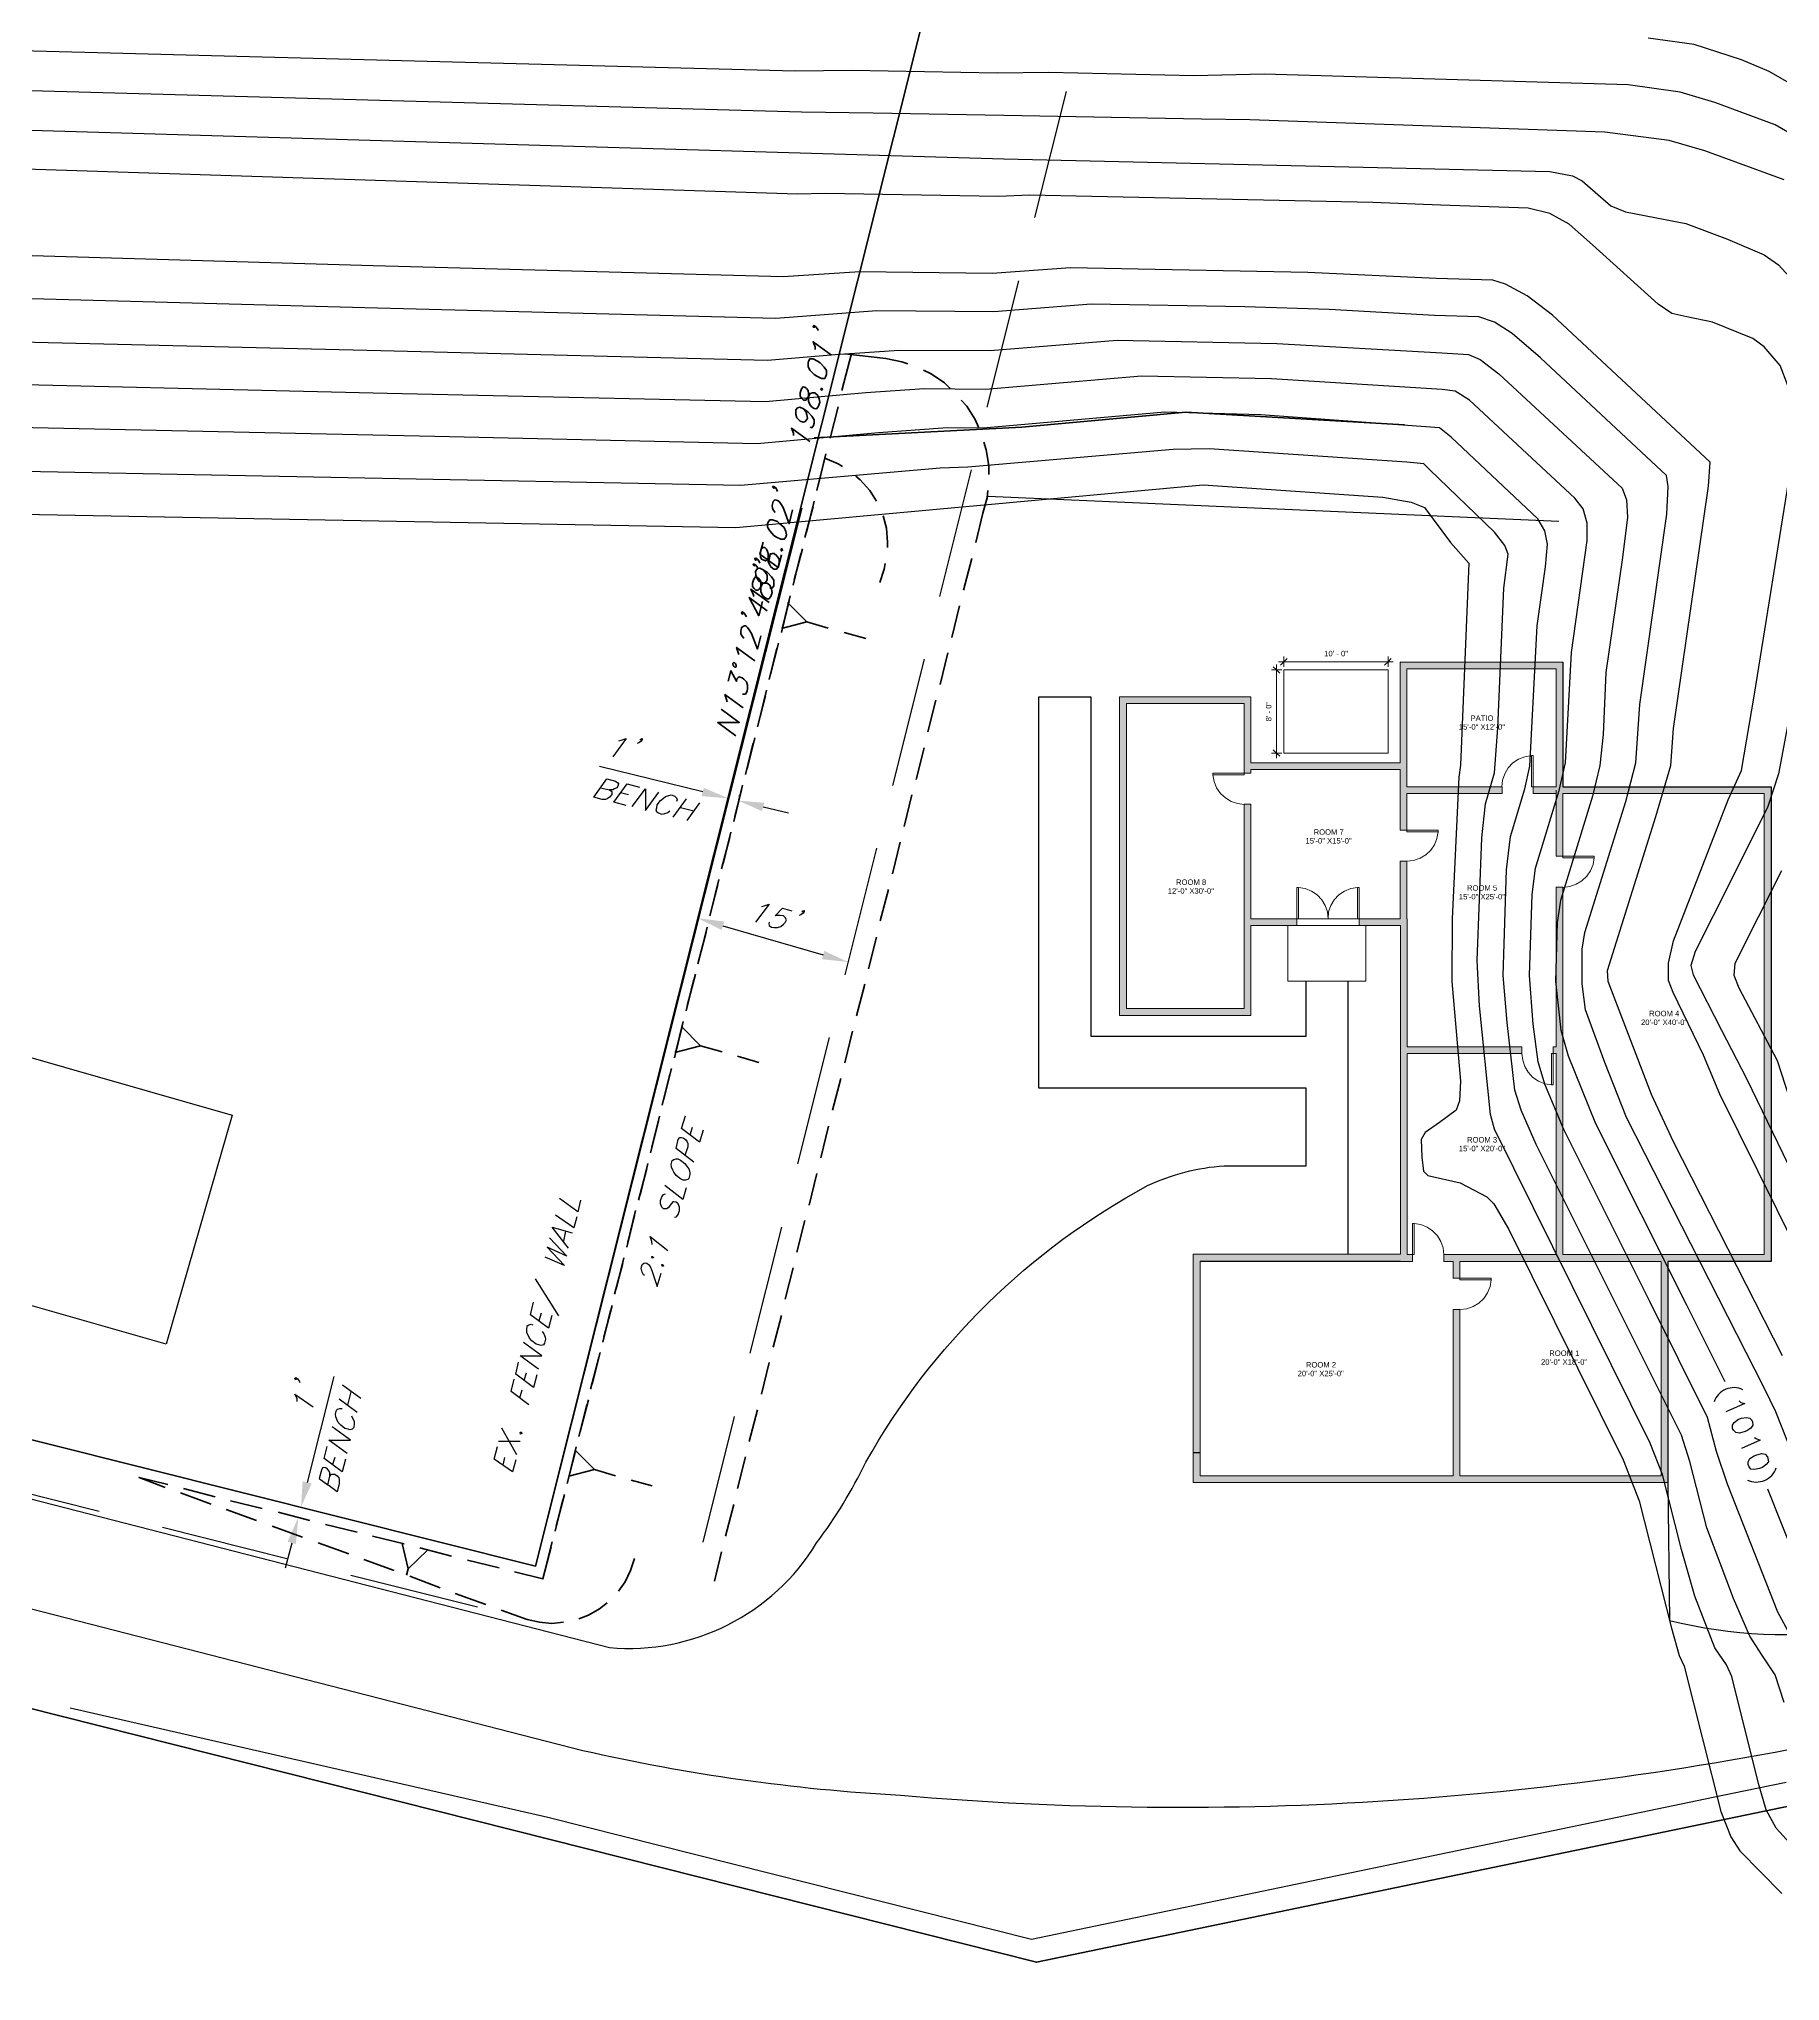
# Model space of a CAD drawing. Header units: feet. Extents: x 7 to 2308, y -319 to 1396.
# Drawn here: x 942.7 to 1110, y -48.8 to 137.8 of the extents above; entities that cross this region are included whole.
import ezdxf

# ---------------------------------------------------------------- set-up
doc = ezdxf.new("R2010")
doc.units = ezdxf.units.FT
doc.header["$MEASUREMENT"] = 0
for name, color, linetype in [('PDF2_Geometry', 7, 'Continuous'), ('PDF2_Text', 7, 'Continuous'), ('PDF_0', 7, 'Continuous'), ('PDF_ANNOT-BNDRY-T20', 7, 'Continuous'), ('PDF_PR-SLOPE', 7, 'Continuous'), ('PDF_PR_SLOPE', 7, 'Continuous'), ('PDF_TB-NOTES', 7, 'Continuous'), ('PDF_X1003BASE$1ELEV_ANNO_COV', 7, 'Continuous'), ('PDF_X1003BASE$ANNOT-BNDRY-T20', 7, 'Continuous'), ('PDF_X1003BASE$ANNOT-DL-T20', 7, 'Continuous'), ('PDF_X1003BASE$PA_PARCEL', 7, 'Continuous'), ('PDF_X1003BASE$PR-EW-DLIGHT', 7, 'Continuous'), ('PDF_X1003BASE$PR-SLOPE', 7, 'Continuous'), ('PDF_X1003BASE$PR_SLOPE', 7, 'Continuous'), ('PDF_X1003BASE$TB-NOTES', 7, 'Continuous')]:
    doc.layers.add(name, color=color, linetype=linetype)
for name, color, linetype, true_color in [('PDF2_Solid Fills', 7, 'Continuous', 0xffffff), ('PDF_X1003BASE$BL_BUILDING', 7, 'Continuous', 0x979797), ('PDF_X1003BASE$CR_CONT_DEF', 7, 'Continuous', 0x979797), ('PDF_X1003BASE$CR_NDX_DEF', 7, 'Continuous', 0x767676), ('PDF_X1003BASE$PR_BLDG_SETBACK', 7, 'Continuous', 0x767676)]:
    doc.layers.add(name, color=color, linetype=linetype, true_color=true_color)
doc.styles.add('PDF Arial', font='arial.ttf')

msp = doc.modelspace()

# ---------------------------------------------------------------- hatches: boundary and pattern name
at = {"layer": 'PDF2_Solid Fills', "transparency": 33554559}
h = msp.add_hatch(color=7, dxfattribs=at)
h.paths.add_polyline_path([(1058.51, 67.27), (1059.15, 67.27), (1059.15, 73.95), (1058.51, 73.95)])
h.paths.add_polyline_path([(1059.15, 64.28), (1058.51, 64.28), (1058.51, 44.65), (1059.15, 44.65)])
h = msp.add_hatch(color=7, dxfattribs=at)
h.paths.add_polyline_path([(1073.49, 61.8), (1074.13, 61.8), (1074.13, 65.96), (1073.49, 65.96)])
h.paths.add_polyline_path([(1074.13, 58.81), (1073.49, 58.81), (1073.49, 53.28), (1074.13, 53.28)])
h = msp.add_hatch(color=7, dxfattribs=at)
h.paths.add_polyline_path([(1083.28, 65.3), (1083.28, 65.96), (1074.13, 65.96), (1074.13, 65.3)])
h.paths.add_polyline_path([(1088.49, 65.63), (1088.47, 65.63), (1088.47, 65.96), (1086.26, 65.96), (1086.26, 65.3), (1088.49, 65.3)])
h = msp.add_hatch(color=7, dxfattribs=at)
h.paths.add_polyline_path([(1088.49, 59.3), (1089.13, 59.3), (1089.13, 65.3), (1088.49, 65.3)])
h.paths.add_polyline_path([(1089.13, 56.31), (1088.49, 56.31), (1088.49, 21), (1089.13, 21)])
h = msp.add_hatch(color=7, dxfattribs=at)
h.paths.add_polyline_path([(1063.55, 52.64), (1063.55, 53.28), (1059.15, 53.28), (1059.15, 52.64)])
h.paths.add_polyline_path([(1069.54, 53.28), (1069.54, 52.64), (1073.51, 52.64), (1073.51, 53.28)])
h = msp.add_hatch(color=7, dxfattribs=at)
h.paths.add_polyline_path([(1085.19, 40.33), (1085.19, 40.98), (1074.15, 40.98), (1074.15, 40.33)])
h.paths.add_polyline_path([(1088.2, 40.98), (1088.2, 40.33), (1088.49, 40.33), (1088.49, 40.98)])
h = msp.add_hatch(color=7, dxfattribs=at)
h.paths.add_polyline_path([(1074.66, 20.35), (1074.66, 21), (1073.51, 21), (1073.51, 20.35)])
h.paths.add_polyline_path([(1077.67, 21), (1077.67, 20.35), (1108.47, 20.35), (1108.47, 21)])
h = msp.add_hatch(color=7, dxfattribs=at)
h.paths.add_polyline_path([(1078.59, 18.75), (1079.23, 18.75), (1079.23, 20.35), (1078.59, 20.35)])
h.paths.add_polyline_path([(1079.23, 15.74), (1078.59, 15.74), (1078.59, -0.25), (1079.23, -0.25)])
at = {"layer": 'PDF_TB-NOTES', "transparency": 33554559}
for points in [[(1008.28, 52.21), (1008.55, 53.01), (1005.99, 53.33)], [(1018.15, 50.19), (1017.93, 49.39), (1020.44, 49.12)]]:
    msp.add_hatch(color=256, dxfattribs=at).paths.add_polyline_path(points)
at = {"layer": 'PDF_X1003BASE$TB-NOTES', "transparency": 33554559}
for points in [[(1006.58, 65.86), (1006.36, 65.06), (1008.92, 64.85)], [(1012.17, 63.62), (1012.39, 64.42), (1009.88, 64.63)], [(1008.28, 52.21), (1008.55, 53.01), (1005.99, 53.33)], [(1018.15, 50.19), (1017.93, 49.39), (1020.44, 49.12)], [(968.89, -0.99), (968.03, -0.78), (967.87, -3.28)], [(966.59, -6.59), (967.39, -6.8), (967.61, -4.24)]]:
    msp.add_hatch(color=256, dxfattribs=at).paths.add_polyline_path(points)

# ---------------------------------------------------------------- linework, layer by layer
for p, q in [((1068.47, 47.29), (1068.47, 21.04)), ((1054.27, 1.97), (1053.61, 1.97)), ((1099.21, -0.9), (1099.36, -14.15))]:
    msp.add_line(p, q)
for points in [[(994.96, -26.64, 0.042036), (1025.49, -30.94, 0.07649), (1119.68, -24.71, 0.019488), (1201.6, -2.98, 0.340732), (1223.74, 35.28, -0.073896), (1226.17, 89.78, -0.042142), (1236.77, 127.92, 0.074467), (1243.83, 179.64, -0.162286), (1246.91, 188.08, -13.683969)], [(1099.36, -14.15, 0.100077), (1117.5, -14.95, 0.019372), (1198.19, 6.43, 0.337668), (1213.81, 34.09, -0.074067), (1216.35, 91.67, -0.041804), (1227.29, 131.11, 0.087427), (1232.85, 176.78, 0.144316), (1229.51, 186.11)], [(997.5, -16.75, 0.285715), (1017.42, -6.69, 0.04768), (1022.14, 1.05, -0.141903), (1049.22, 27.63, -0.09437), (1056.57, 29.54), (1064.47, 29.54), (1064.47, 36.99), (1038.78, 36.99), (1038.78, 74.61), (1043.78, 74.61), (1043.78, 41.99), (1064.47, 41.99), (1064.47, 47.29)]]:
    msp.add_lwpolyline(points, format="xyb")
for points in [[(1073.49, 77.97), (1089.12, 77.93), (1089.12, 65.96), (1109.12, 65.96), (1109.12, 20.35), (1099.21, 20.35), (1099.21, -0.9), (1099.36, -14.15)], [(839.39, 23.85), (997.5, -16.75)], [(836.86, 13.96), (994.96, -26.64)]]:
    msp.add_lwpolyline(points)
at = {"layer": 'PDF2_Geometry', "lineweight": 9}
for points in [[(1062.32, 77.47), (1062.32, 77.97), (1062.32, 78.48)], [(1072.32, 77.47), (1072.32, 77.97), (1072.32, 78.48)], [(1062.12, 77.19), (1061.61, 77.19), (1061.11, 77.19)], [(1061.61, 68.7), (1061.61, 77.7)], [(1061.81, 77.97), (1072.81, 77.97)], [(1109.12, 20.35), (1109.12, 65.96), (1089.12, 65.96), (1089.12, 77.93), (1073.49, 77.93)], [(1059.15, 74.61), (1046.52, 74.61), (1046.52, 43.99), (1059.15, 43.99)], [(1062.12, 69.2), (1061.61, 69.2), (1061.11, 69.2)], [(1055.5, 67.11), (1055.5, 67.27), (1058.51, 67.27), (1058.51, 67.11), (1055.5, 67.11), (1055.62, 66.47), (1055.85, 65.86), (1056.22, 65.32), (1056.69, 64.89), (1057.24, 64.55), (1057.86, 64.34), (1058.51, 64.26)], [(1073.49, 68.27), (1059.15, 68.27)], [(1086.11, 68.95), (1086.26, 68.95), (1086.26, 65.96), (1086.11, 65.96), (1086.11, 68.95), (1085.46, 68.85), (1084.86, 68.6), (1084.31, 68.25), (1083.88, 67.78), (1083.53, 67.21), (1083.33, 66.61), (1083.26, 65.96)], [(1077.14, 61.64), (1077.14, 61.8), (1074.13, 61.8), (1074.13, 61.64), (1077.14, 61.64), (1077.02, 61), (1076.79, 60.39), (1076.42, 59.87), (1075.95, 59.42), (1075.4, 59.09), (1074.78, 58.87), (1074.13, 58.81)], [(1092.14, 59.14), (1092.14, 59.3), (1089.13, 59.3), (1089.13, 59.14), (1092.14, 59.14), (1092.03, 58.5), (1091.79, 57.89), (1091.42, 57.37), (1090.95, 56.92), (1090.4, 56.59), (1089.78, 56.37), (1089.13, 56.29)], [(1063.72, 56.29), (1063.72, 53.28), (1063.55, 53.28), (1063.55, 56.29), (1063.72, 56.29), (1064.37, 56.18), (1064.97, 55.94), (1065.5, 55.57), (1065.95, 55.1), (1066.28, 54.55), (1066.5, 53.93), (1066.56, 53.28), (1066.61, 53.93), (1066.83, 54.55), (1067.16, 55.1), (1067.61, 55.57), (1068.14, 55.94), (1068.74, 56.18), (1069.39, 56.29), (1069.39, 53.28), (1069.54, 53.28), (1069.54, 56.29), (1069.39, 56.29)], [(1059.15, 44.65), (1059.15, 52.64), (1073.51, 52.64), (1073.51, 21.04)], [(1070.19, 53.28), (1062.69, 53.28)], [(1062.69, 52.64), (1062.69, 47.29), (1070.19, 47.29), (1070.19, 52.64)], [(1088.02, 37.33), (1088.2, 37.33), (1088.2, 40.33), (1088.02, 40.33), (1088.02, 37.33), (1087.4, 37.42), (1086.79, 37.68), (1086.24, 38.03), (1085.79, 38.52), (1085.46, 39.07), (1085.27, 39.69), (1085.19, 40.33)], [(1074.84, 24.01), (1074.66, 24.01), (1074.66, 21), (1074.84, 21), (1074.84, 24.01), (1075.48, 23.91), (1076.09, 23.65), (1076.61, 23.3), (1077.06, 22.81), (1077.4, 22.27), (1077.61, 21.64), (1077.67, 21)], [(1053.61, 20.35), (1053.61, -0.9), (1099.21, -0.9), (1099.21, 20.35)], [(1073.51, 20.35), (1054.27, 20.35)], [(1082.24, 18.58), (1082.24, 18.75), (1079.23, 18.75), (1079.23, 18.58), (1082.24, 18.58), (1082.14, 17.93), (1081.89, 17.33), (1081.52, 16.8), (1081.05, 16.35), (1080.5, 16.02), (1079.88, 15.8), (1079.23, 15.74)]]:
    msp.add_lwpolyline(points, dxfattribs=at)
at = {"layer": 'PDF2_Geometry', "lineweight": 13}
msp.add_lwpolyline([(1073.49, 58.81), (1073.49, 53.28), (1069.54, 53.28), (1069.54, 52.64), (1073.51, 52.64), (1073.51, 21.04), (1054.27, 21.04), (1053.61, 21.04), (1053.61, -0.25), (1053.61, -0.9), (1079.23, -0.9), (1098.57, -0.9), (1099.21, -0.9), (1099.21, 20.35), (1108.47, 20.35), (1109.12, 20.35), (1109.12, 65.3), (1109.12, 65.96), (1089.12, 65.96), (1089.12, 77.29), (1089.12, 77.93), (1073.49, 77.93), (1073.49, 77.29), (1073.49, 68.27), (1059.15, 68.27), (1059.15, 73.95), (1059.15, 74.61), (1047.18, 74.61), (1046.52, 74.61), (1046.52, 43.99), (1047.18, 43.99), (1059.15, 43.99), (1059.15, 44.65), (1059.15, 52.64), (1063.55, 52.64), (1063.55, 53.28), (1059.15, 53.28), (1059.15, 64.28), (1058.51, 64.28), (1058.51, 44.65), (1047.18, 44.65), (1047.18, 73.95), (1058.51, 73.95), (1058.51, 67.27), (1059.15, 67.27), (1059.15, 67.62), (1073.49, 67.62), (1073.49, 65.96), (1073.49, 61.8), (1074.13, 61.8), (1074.13, 65.3), (1083.28, 65.3), (1083.28, 65.96), (1074.13, 65.96), (1074.13, 77.29), (1088.47, 77.29), (1088.47, 65.96), (1086.26, 65.96), (1086.26, 65.3), (1088.47, 65.3), (1088.47, 65.63), (1088.49, 65.63), (1088.49, 65.3), (1088.49, 59.3), (1089.13, 59.3), (1089.13, 65.3), (1108.47, 65.3), (1108.47, 21), (1089.13, 21), (1089.13, 56.31), (1088.49, 56.31), (1088.49, 40.98), (1088.2, 40.98), (1088.2, 40.33), (1088.49, 40.33), (1088.49, 21), (1077.67, 21), (1077.67, 20.35), (1078.59, 20.35), (1078.59, 18.75), (1079.23, 18.75), (1079.23, 20.35), (1098.57, 20.35), (1098.57, -0.25), (1079.23, -0.25), (1079.23, 15.74), (1078.59, 15.74), (1078.59, -0.25), (1054.27, -0.25), (1054.27, 20.37), (1073.51, 20.37), (1073.51, 20.35), (1074.66, 20.35), (1074.66, 21), (1074.15, 21), (1074.15, 40.33), (1085.19, 40.33), (1085.19, 40.98), (1074.15, 40.98), (1074.15, 53.28), (1074.13, 53.28), (1074.13, 58.81)], close=True, dxfattribs=at)
for points in [[(1061.3, 77.5), (1061.61, 77.19), (1061.93, 76.88)], [(1062.63, 78.29), (1062.32, 77.97), (1062, 77.66)], [(1072.63, 78.29), (1072.32, 77.97), (1071.99, 77.66)], [(1061.3, 69.52), (1061.61, 69.2), (1061.93, 68.89)]]:
    msp.add_lwpolyline(points, dxfattribs=at)
at = {"layer": 'PDF2_Geometry', "color": 94, "lineweight": 9, "true_color": 0x00a500}
msp.add_lwpolyline([(1062.32, 77.19), (1072.32, 77.19), (1072.32, 69.2), (1062.32, 69.2)], close=True, dxfattribs=at)
at = {"layer": 'PDF2_Geometry', "lineweight": 9}
for points in [[(1088.49, 65.3), (1088.47, 65.3)], [(1079.23, 20.35), (1083.49, 20.35)]]:
    msp.add_lwpolyline(points, close=True, dxfattribs=at)
at = {"layer": 'PDF2_Solid Fills', "color": 7, "lineweight": 25, "transparency": 33554559}
for points in [[(1073.49, 77.93), (1089.12, 77.93), (1073.49, 77.29), (1089.12, 77.29)], [(1073.49, 77.29), (1074.13, 77.29), (1073.49, 65.96), (1074.13, 65.96)], [(1088.47, 77.29), (1089.12, 77.29), (1088.47, 65.3), (1089.12, 65.3)], [(1046.52, 74.61), (1047.18, 74.61), (1046.52, 43.99), (1047.18, 43.99)], [(1047.18, 74.61), (1059.15, 74.61), (1047.18, 73.95), (1059.15, 73.95)], [(1059.15, 68.27), (1073.49, 68.27), (1059.15, 67.62), (1073.49, 67.62)], [(1089.12, 65.96), (1109.12, 65.96), (1089.12, 65.3), (1109.12, 65.3)], [(1108.47, 65.3), (1109.12, 65.3), (1108.47, 20.35), (1109.12, 20.35)], [(1073.51, 53.28), (1074.15, 53.28), (1073.51, 21), (1074.15, 21)], [(1047.18, 44.65), (1059.15, 44.65), (1047.18, 43.99), (1059.15, 43.99)], [(1053.61, 21.04), (1054.27, 21.04), (1053.61, -0.25), (1054.27, -0.25)], [(1054.27, 21.04), (1073.51, 21.04), (1054.27, 20.37), (1073.51, 20.37)], [(1098.57, 20.35), (1099.21, 20.35), (1098.57, -0.9), (1099.21, -0.9)], [(1053.61, -0.25), (1079.23, -0.25), (1053.61, -0.9), (1079.23, -0.9)], [(1079.23, -0.25), (1098.57, -0.25), (1079.23, -0.9), (1098.57, -0.9)]]:
    msp.add_solid(points, dxfattribs=at)
at = {"layer": 'PDF_0', "lineweight": 25}
for points in [[(1088.73, 91.45), (1033.87, 93.85)], [(1016.01, 92.73), (990.42, -8.93), (951.61, 0.77)], [(1110.59, -29.73), (1107.76, -30.31), (1103.55, -31.16), (1038.08, -44.81), (991.6, -33.08), (945.7, -22.58)]]:
    msp.add_lwpolyline(points, dxfattribs=at)
at = {"layer": 'PDF_ANNOT-BNDRY-T20', "lineweight": 40}
for points in [[(1013.45, 92.3), (1013.4, 92.36), (1013.24, 92.57), (1013.19, 92.73), (1013.13, 93), (1013.24, 93.37), (1013.35, 93.48), (1013.45, 93.53), (1013.67, 93.48), (1013.83, 93.37), (1013.99, 93.16), (1014.2, 92.78), (1014.79, 91.24), (1015.11, 92.57)], [(1013.29, 94.81), (1013.51, 94.7), (1013.61, 94.49), (1013.67, 94.33)], [(1012.28, 86.81), (1012.71, 86.55), (1013.08, 86.12), (1013.29, 85.8), (1013.29, 85.27), (1013.13, 85.05), (1012.92, 85.05)], [(1011.37, 84.25), (1011.32, 84.47), (1011.11, 84.95), (1012.87, 83.67)]]:
    msp.add_lwpolyline(points, dxfattribs=at)
for points in [[(1013.4, 94.7), (1013.29, 94.65), (1013.19, 94.81), (1013.29, 94.81)], [(1012.71, 91.24), (1012.76, 91.4), (1012.92, 91.61), (1013.19, 91.61), (1013.67, 91.45), (1013.88, 91.24), (1014.31, 90.86), (1014.47, 90.49), (1014.52, 90.17), (1014.47, 89.96), (1014.31, 89.74), (1013.99, 89.74), (1013.56, 89.96), (1013.29, 90.12), (1012.92, 90.54), (1012.71, 90.92)], [(1012.01, 88.36), (1012.07, 88.73), (1012.23, 88.94), (1012.44, 88.94), (1012.6, 88.78), (1012.71, 88.57), (1012.76, 88.36), (1012.76, 87.56), (1012.92, 87.29), (1013.03, 87.08), (1013.29, 86.86), (1013.56, 86.86), (1013.72, 87.08), (1013.83, 87.45), (1013.83, 87.82), (1013.77, 87.93), (1013.61, 88.14), (1013.35, 88.36), (1013.19, 88.36), (1012.97, 88.3), (1012.81, 88.09), (1012.65, 87.77), (1012.49, 87.66), (1012.33, 87.72), (1012.12, 87.82), (1012.01, 88.04)], [(1013.99, 88.78), (1014.09, 88.84), (1014.15, 88.68), (1014.04, 88.62)], [(1012.49, 86.55), (1012.65, 86.28), (1012.65, 85.85), (1012.49, 85.59), (1012.28, 85.53), (1012.01, 85.64), (1011.91, 85.69), (1011.69, 85.96), (1011.59, 86.28), (1011.53, 86.6), (1011.59, 86.7), (1011.75, 86.92), (1011.96, 86.97), (1012.28, 86.81)]]:
    msp.add_lwpolyline(points, close=True, dxfattribs=at)
at = {"layer": 'PDF_PR-SLOPE', "lineweight": 25}
for points in [[(1006.52, 32.97), (1006.15, 31.8), (1004.44, 33.13), (1004.82, 34.35)], [(1005.62, 29.88), (1003.91, 31.21), (1004.12, 32.06), (1004.28, 32.27), (1004.39, 32.27), (1004.6, 32.22), (1004.82, 32.06), (1004.98, 31.85), (1005.03, 31.69), (1005.03, 31.37), (1004.76, 30.52)], [(1005.46, 33.23), (1005.24, 32.49)], [(1003.75, 24.6), (1003.96, 24.65), (1004.12, 24.86), (1004.23, 25.24), (1004.23, 25.56), (1004.12, 25.88), (1003.91, 26.04), (1003.7, 26.09), (1003.59, 26.09), (1003.48, 25.93), (1003.16, 25.5), (1003, 25.4), (1002.69, 25.4), (1002.53, 25.56), (1002.42, 25.88), (1002.42, 26.2), (1002.53, 26.57), (1002.69, 26.78), (1002.9, 26.84)], [(1004.87, 27.42), (1004.55, 26.3), (1002.84, 27.64)], [(1001.62, 21.99), (1001.57, 22.25), (1001.41, 22.73), (1003.11, 21.4)], [(1000.87, 19), (1000.77, 19.05), (1000.66, 19.32), (1000.61, 19.43), (1000.55, 19.69), (1000.66, 20.07), (1000.82, 20.17), (1000.93, 20.23), (1001.09, 20.17), (1001.25, 20.07), (1001.41, 19.85), (1001.57, 19.48), (1002.1, 17.93), (1002.47, 19.21)]]:
    msp.add_lwpolyline(points, dxfattribs=at)
for points in [[(1003.43, 29.66), (1003.54, 30.04), (1003.7, 30.14), (1003.91, 30.2), (1004.07, 30.2), (1004.34, 30.09), (1004.76, 29.77), (1004.98, 29.45), (1005.14, 29.24), (1005.24, 28.92), (1005.24, 28.7), (1005.14, 28.33), (1005.03, 28.22), (1004.82, 28.17), (1004.6, 28.17), (1004.34, 28.28), (1003.91, 28.6), (1003.7, 28.92), (1003.59, 29.13), (1003.48, 29.4)], [(1001.57, 20.81), (1001.67, 20.81), (1001.73, 20.71), (1001.62, 20.65)], [(1002.53, 20.07), (1002.63, 20.07), (1002.69, 19.91), (1002.58, 19.91)]]:
    msp.add_lwpolyline(points, close=True, dxfattribs=at)
at = {"layer": 'PDF_PR_SLOPE', "lineweight": 40}
for points in [[(1019.9, 96.73), (1019.48, 96.99), (1018.2, 97.53), (1017.45, 94.44)], [(1021.18, 95.82), (1021.61, 95.45), (1022.52, 94.44), (1023.16, 93.42)], [(1017.08, 92.89), (1016.28, 89.9)], [(1023.8, 91.98), (1024.12, 90.81), (1024.22, 89.48), (1024.22, 88.94)], [(1015.91, 88.36), (1015.16, 85.32)], [(1024.01, 87.4), (1023.9, 86.86), (1023.48, 85.59)], [(1014.79, 83.83), (1014.04, 80.79)], [(1013.61, 79.29), (1012.87, 76.26)], [(1012.49, 74.71), (1011.75, 71.72)], [(1011.32, 70.18), (1010.58, 67.14)], [(1010.2, 65.65), (1009.46, 62.61)], [(1009.08, 61.12), (1008.28, 58.08)], [(1007.91, 56.53), (1007.16, 53.55)], [(1006.79, 52), (1005.99, 48.96)], [(1005.62, 47.47), (1004.87, 44.43)], [(1004.5, 42.94), (1003.75, 39.9)], [(1003.32, 38.35), (1002.58, 35.37)], [(1002.21, 33.82), (1001.46, 30.78)], [(1001.09, 29.29), (1000.29, 26.25)], [(999.91, 24.76), (999.17, 21.72)], [(998.79, 20.17), (997.99, 17.19)], [(997.62, 15.64), (996.87, 12.6)], [(996.5, 11.11), (995.7, 8.07)], [(995.33, 6.58), (994.58, 3.54)], [(994.21, 1.99), (993.46, -0.99)], [(955.08, -1.1), (952.31, -0.4)], [(959.61, -2.27), (956.57, -1.47)], [(964.14, -3.39), (961.1, -2.64)], [(993.04, -2.54), (992.29, -5.58)], [(968.73, -4.56), (965.69, -3.76)], [(973.26, -5.68), (970.22, -4.94)], [(977.79, -6.8), (974.75, -6.06)], [(982.32, -7.97), (979.28, -7.17)], [(991.92, -7.07), (991.12, -10.16), (988.4, -9.47)], [(986.91, -9.09), (983.87, -8.35)]]:
    msp.add_lwpolyline(points, dxfattribs=at)
at = {"layer": 'PDF_TB-NOTES', "lineweight": 30}
for points in [[(1012.12, 54.45), (1012.39, 54.51), (1012.87, 54.67), (1011.53, 52.96)], [(1012.87, 52.96), (1012.81, 52.75), (1012.87, 52.64), (1013.08, 52.48), (1013.35, 52.43), (1013.67, 52.43), (1013.99, 52.53), (1014.25, 52.75), (1014.41, 52.91), (1014.52, 53.17), (1014.41, 53.39), (1014.25, 53.55), (1013.93, 53.6), (1013.61, 53.6), (1013.45, 53.55), (1014.15, 54.29), (1015.05, 54.03)], [(1008.39, 52.59), (1018.04, 49.81)], [(1016.23, 53.97), (1016.12, 53.81), (1015.91, 53.65), (1015.75, 53.6)]]:
    msp.add_lwpolyline(points, dxfattribs=at)
msp.add_lwpolyline([(1016.07, 53.92), (1016.07, 54.03), (1016.23, 54.08), (1016.23, 53.97)], close=True, dxfattribs=at)
at = {"layer": 'PDF_X1003BASE$1ELEV_ANNO_COV', "lineweight": 25}
for points in [[(1106.05, 6.95), (1106.21, 6.79), (1106.59, 6.69), (1104.77, 5.89)], [(1107.55, 3.43), (1107.71, 3.33), (1108.08, 3.17), (1106.27, 2.37)]]:
    msp.add_lwpolyline(points, dxfattribs=at)
for points in [[(1107.28, 5.09), (1107.33, 4.93), (1107.39, 4.61), (1107.17, 4.34), (1106.8, 4.07), (1106.53, 3.97), (1106.05, 3.86), (1105.73, 3.91), (1105.52, 4.13), (1105.41, 4.29), (1105.41, 4.61), (1105.57, 4.87), (1106, 5.19), (1106.27, 5.3), (1106.75, 5.35), (1107.07, 5.3)], [(1108.77, 1.57), (1108.83, 1.41), (1108.88, 1.09), (1108.67, 0.82), (1108.29, 0.56), (1108.03, 0.45), (1107.55, 0.34), (1107.17, 0.4), (1107.01, 0.61), (1106.91, 0.82), (1106.91, 1.09), (1107.07, 1.41), (1107.49, 1.67), (1107.76, 1.78), (1108.24, 1.89), (1108.56, 1.83)]]:
    msp.add_lwpolyline(points, close=True, dxfattribs=at)
for centre, radius, start, end in [((1105.55, 6.23), 1.99, 63.8465, 162.0177), ((1107.71, 1.18), 2.03, 245.2181, 340.6461)]:
    msp.add_arc(centre, radius, start, end, dxfattribs=at)
at = {"layer": 'PDF_X1003BASE$ANNOT-BNDRY-T20', "lineweight": 40}
for points in [[(1017.24, 110.11), (1017.13, 110.11), (1017.08, 110.21), (1017.19, 110.27)], [(1016.6, 106.7), (1016.65, 106.86), (1016.76, 107.07), (1017.08, 107.07), (1017.51, 106.86), (1017.77, 106.7), (1018.15, 106.27), (1018.36, 105.95), (1018.36, 105.58), (1018.31, 105.42), (1018.2, 105.2), (1017.88, 105.2), (1017.45, 105.42), (1017.19, 105.58), (1016.81, 105.95), (1016.6, 106.32)], [(1015.85, 103.82), (1015.96, 104.19), (1016.12, 104.4), (1016.28, 104.35), (1016.44, 104.24), (1016.6, 104.03), (1016.65, 103.76), (1016.65, 103.02), (1016.76, 102.7), (1016.92, 102.48), (1017.19, 102.32), (1017.35, 102.27), (1017.45, 102.32), (1017.61, 102.54), (1017.72, 102.91), (1017.67, 103.23), (1017.61, 103.39), (1017.51, 103.6), (1017.24, 103.82), (1017.03, 103.82), (1016.81, 103.76), (1016.71, 103.55), (1016.49, 103.23), (1016.39, 103.12), (1016.17, 103.12), (1016.01, 103.28), (1015.85, 103.5)], [(1017.83, 104.24), (1017.93, 104.24), (1017.99, 104.14), (1017.88, 104.08)], [(1016.39, 102.01), (1016.49, 101.69), (1016.55, 101.37), (1016.49, 101.26), (1016.33, 101.05), (1016.12, 100.99), (1015.85, 101.1), (1015.53, 101.42), (1015.43, 101.74), (1015.43, 102.17), (1015.59, 102.38), (1015.8, 102.43), (1016.17, 102.27)], [(1011.64, 87.77), (1011.53, 87.72), (1011.48, 87.88), (1011.59, 87.93)], [(1011.27, 85.53), (1011.37, 85.91), (1011.53, 86.12), (1011.69, 86.07), (1011.85, 85.96), (1012.01, 85.75), (1012.07, 85.48), (1012.07, 84.73), (1012.17, 84.41), (1012.33, 84.2), (1012.6, 84.04), (1012.76, 83.99), (1012.87, 84.04), (1013.03, 84.25), (1013.13, 84.63), (1013.08, 84.95), (1013.03, 85.11), (1012.92, 85.32), (1012.65, 85.53), (1012.44, 85.53), (1012.23, 85.48), (1012.12, 85.27), (1011.91, 84.95), (1011.8, 84.84), (1011.59, 84.84), (1011.43, 85), (1011.27, 85.21)], [(1011.48, 87.24), (1011.43, 87.18), (1011.32, 87.34), (1011.43, 87.34)], [(1010.36, 82.6), (1010.26, 82.55), (1010.2, 82.71), (1010.31, 82.76)]]:
    msp.add_lwpolyline(points, close=True, dxfattribs=at)
for points in [[(1017.19, 110.27), (1017.35, 110.16), (1017.51, 109.95), (1017.56, 109.79)], [(1017.29, 107.98), (1017.29, 108.24), (1017.08, 108.72), (1018.84, 107.44)], [(1016.17, 102.27), (1016.6, 101.95), (1016.97, 101.58), (1017.19, 101.21), (1017.19, 100.89), (1017.13, 100.67), (1016.97, 100.46), (1016.81, 100.51)], [(1015.21, 99.71), (1015.21, 99.93), (1015, 100.41), (1016.76, 99.13)], [(1011.59, 87.93), (1011.75, 87.82), (1011.91, 87.61), (1011.96, 87.45)], [(1014.04, 88.25), (1013.72, 87.02), (1011.96, 88.3), (1012.28, 89.48)], [(1012.97, 88.41), (1012.81, 87.66)], [(1011.43, 87.34), (1011.59, 87.24), (1011.75, 87.02), (1011.8, 86.86)], [(1012.23, 83.77), (1011.85, 82.39), (1010.95, 84.15), (1012.65, 82.87)], [(1010.31, 82.76), (1010.47, 82.65), (1010.58, 82.44), (1010.68, 82.28)], [(1010.47, 80.25), (1010.36, 80.31), (1010.2, 80.52), (1010.15, 80.68), (1010.15, 80.89), (1010.2, 81.27), (1010.36, 81.37), (1010.47, 81.43), (1010.63, 81.43), (1010.79, 81.27), (1010.95, 81.05), (1011.16, 80.68), (1011.75, 79.19), (1012.07, 80.47)], [(1009.94, 78.66), (1009.88, 78.87), (1009.72, 79.35), (1011.48, 78.07)], [(1008.92, 76.1), (1009.19, 77.11), (1009.72, 76.1), (1009.78, 76.36), (1009.88, 76.47), (1009.99, 76.52), (1010.26, 76.42), (1010.42, 76.31), (1010.68, 76.04), (1010.79, 75.72), (1010.79, 75.4), (1010.73, 75.14), (1010.58, 74.87), (1010.31, 74.87)], [(1008.82, 74.12), (1008.76, 74.34), (1008.6, 74.82), (1010.36, 73.54)], [(1009.67, 70.87), (1007.91, 72.15), (1009.99, 72.15), (1008.23, 73.43)]]:
    msp.add_lwpolyline(points, dxfattribs=at)
for points, knots in [([(1009.38, 77.8), (1009.38, 77.82), (1009.39, 77.84), (1009.4, 77.86), (1009.41, 77.87), (1009.43, 77.88), (1009.44, 77.89), (1009.46, 77.89), (1009.47, 77.89), (1009.49, 77.89), (1009.51, 77.89), (1009.54, 77.87), (1009.55, 77.86), (1009.56, 77.85)], [0, 0, 0, 0, 0.001927458, 0.001927458, 0.003338474, 0.003338474, 0.004549934, 0.004549934, 0.005822868, 0.005822868, 0.007560808, 0.007560808, 0.009714621, 0.009714621, 0.009714621, 0.009714621]), ([(1009.51, 77.49), (1009.48, 77.51), (1009.46, 77.54), (1009.41, 77.61), (1009.4, 77.65), (1009.38, 77.71), (1009.38, 77.73), (1009.38, 77.76), (1009.38, 77.78), (1009.38, 77.8)], [0, 0, 0, 0, 0.00342883, 0.00342883, 0.00730024, 0.00730024, 0.00914534, 0.00914534, 0.01085068, 0.01085068, 0.01085068, 0.01085068]), ([(1009.69, 77.54), (1009.69, 77.52), (1009.68, 77.5), (1009.67, 77.48), (1009.66, 77.47), (1009.64, 77.45), (1009.63, 77.45), (1009.61, 77.44), (1009.6, 77.44), (1009.58, 77.45), (1009.56, 77.45), (1009.54, 77.47), (1009.52, 77.48), (1009.51, 77.49)], [0, 0, 0, 0, 0.001927064, 0.001927064, 0.0033382, 0.0033382, 0.00454993, 0.00454993, 0.00582351, 0.00582351, 0.007562513, 0.007562513, 0.009715713, 0.009715713, 0.009715713, 0.009715713]), ([(1009.56, 77.85), (1009.59, 77.83), (1009.62, 77.8), (1009.66, 77.73), (1009.67, 77.69), (1009.69, 77.63), (1009.69, 77.61), (1009.69, 77.57), (1009.69, 77.55), (1009.69, 77.54)], [0, 0, 0, 0, 0.00342883, 0.00342883, 0.00730024, 0.00730024, 0.00914534, 0.00914534, 0.01085068, 0.01085068, 0.01085068, 0.01085068])]:
    msp.add_open_spline(points, degree=3, knots=knots, dxfattribs=at)
at = {"layer": 'PDF_X1003BASE$ANNOT-DL-T20', "lineweight": 30}
for points in [[(994.74, 26.25), (994.48, 25.13), (992.72, 26.41)], [(994.37, 24.65), (994.1, 23.59), (992.34, 24.81)], [(991.76, 22.63), (993.41, 20.87), (991.54, 21.72), (993.2, 19.96), (991.33, 20.76)], [(993.57, 21.61), (992.02, 23.64), (993.94, 23.11)], [(993.3, 23.27), (993.09, 22.31)], [(992.66, 15.11), (990.42, 18.68)], [(991.97, 15.16), (991.65, 13.94), (989.94, 15.22), (990.21, 16.44)], [(990.96, 15.38), (990.74, 14.63)], [(991.06, 13.62), (991.22, 13.4), (991.33, 13.08), (991.38, 12.87), (991.28, 12.5), (991.17, 12.34), (990.96, 12.28), (990.74, 12.34), (990.48, 12.39), (990.05, 12.71), (989.84, 12.98), (989.57, 13.51), (989.57, 13.78), (989.62, 14.15), (989.78, 14.26), (990, 14.31), (990.16, 14.26)], [(990.69, 9.99), (988.93, 11.27), (991.01, 11.27), (989.25, 12.55)], [(990.53, 9.46), (990.21, 8.23), (988.5, 9.51), (988.77, 10.68)], [(989.52, 9.62), (989.3, 8.92)], [(989.78, 6.58), (988.08, 7.86), (988.34, 9.03)], [(989.09, 7.97), (988.88, 7.22)], [(988.61, 1.78), (987.17, 4.34)], [(988.5, 1.3), (988.18, 0.13), (986.43, 1.35), (986.75, 2.58)], [(988.93, 3.06), (986.85, 3.06)], [(987.44, 1.51), (987.28, 0.77)]]:
    msp.add_lwpolyline(points, dxfattribs=at)
msp.add_lwpolyline([(988.93, 3.91), (989.04, 3.97), (989.09, 3.81), (988.98, 3.75)], close=True, dxfattribs=at)
at = {"layer": 'PDF_X1003BASE$BL_BUILDING', "lineweight": 25}
msp.add_lwpolyline([(940.52, 53.76), (936.95, 41.34), (961.26, 34.41), (954.92, 12.39), (900.86, 27.85), (896.17, 36.59), (897.72, 42.83), (891.21, 44.54), (886.41, 44.27), (886.52, 41.02), (878.84, 41.18), (878.84, 38.14), (868.72, 38.35), (868.77, 39.85), (859.76, 39.47), (858.48, 65.22), (893.19, 67.3)], close=True, dxfattribs=at)
at = {"layer": 'PDF_X1003BASE$CR_CONT_DEF', "lineweight": 25}
for points in [[(1112.56, 127.81), (1109.52, 129.57), (1103.71, 131.7), (1100.4, 132.71), (1095.39, 133.41), (1060.42, 134.42), (1053.65, 134.26), (1039.74, 134.58), (1034.78, 134.52), (1020.81, 134.79), (1015.37, 134.74), (936.1, 136.82)], [(1112.72, 132.5), (1108.93, 134.68), (1106.27, 135.8), (1101.74, 137.3), (1097.31, 137.88)], [(1110.37, 124.29), (1102.75, 127.06), (1099.34, 128.07), (1093.15, 128.87), (1059.03, 130.05), (1054.4, 130.1), (1035.42, 130.47), (1022.84, 130.69), (1015.96, 130.79), (940.74, 132.87)], [(1110.75, 104.51), (1110, 106.43), (1108.45, 108.24), (1107.39, 109.04), (1103.5, 110.59), (1101.04, 111.12), (1099.6, 111.44), (1098.27, 112.35), (1091.98, 118.05), (1089.74, 120.02), (1087.88, 121.04), (1085.8, 121.57), (1077.37, 121.84), (1070.87, 122.1), (1037.87, 122.8), (1034.88, 122.69), (1018.25, 122.96), (1015.59, 122.9), (926.5, 125.78)], [(1110.21, 11.27), (1099.76, 31.85), (1097.63, 36.38), (1093.47, 47.26), (1093.42, 48.32), (1098.06, 63.09), (1099.5, 67.99), (1099.76, 71.56), (1103.12, 94.86), (1103.28, 97.15), (1088.14, 111.28), (1085.69, 113.15), (1083.61, 114.27), (1082.38, 114.64), (1076.95, 114.8), (1064.63, 115.39), (1041.81, 115.81), (1034.3, 115.28), (1021.56, 115.44), (1014.2, 114.96), (974.8, 116.03), (927.78, 117.41)], [(1116.13, -10.64), (1109.57, 5.89), (1108.51, 8.13), (1095.23, 34.19), (1093.15, 39.47), (1091.29, 44.54), (1090.97, 47.04), (1090.97, 50.35), (1091.23, 51.95), (1095.18, 64.53), (1096.14, 68.26), (1096.51, 73.86), (1099.12, 92.14), (1099.23, 94.81), (1099.07, 95.87), (1086.97, 107.18), (1084.25, 109.52), (1082.54, 110.59), (1081.05, 111.12), (1076.79, 111.23), (1066.66, 111.81), (1058.55, 112.08), (1043.79, 112.35), (1034.46, 111.6), (1023.21, 111.71), (1013.51, 110.96), (974, 111.97), (928.9, 113.2)], [(1110.96, -15.54), (1109.79, -13.36), (1104.93, -1.04), (1103.87, 2.1), (1103.02, 5.35), (1097.47, 16.5), (1089.21, 33.02), (1087.4, 37.39), (1086.76, 39.53), (1086.28, 43.15), (1085.9, 47.84), (1086.17, 55.62), (1086.49, 58.13), (1088.78, 65.59), (1089.37, 68.26), (1089.95, 78.87), (1091.45, 89.64), (1091.45, 91.29), (1091.07, 92.68), (1090.27, 93.69), (1080.15, 103.12), (1078.76, 103.98), (1077.53, 104.14), (1061.11, 105.15), (1048.64, 105.42), (1033.66, 104.14), (1027.79, 104.19), (1022.14, 103.82), (1012.49, 102.96), (976.14, 103.76), (930.61, 104.83)], [(1110.37, -22.05), (1109.52, -19.38), (1108.24, -17.46), (1107.07, -15.65), (1105.52, -12.03), (1102.96, -5.26), (1101.31, 1.14), (1100.51, 3.65), (1086.54, 31.58), (1085.1, 34.89), (1084.52, 36.81), (1083.77, 43.31), (1083.4, 47.84), (1083.72, 57.97), (1084.09, 61.17), (1085.48, 65.75), (1085.96, 67.94), (1086.65, 81.43), (1087.45, 87.08), (1087.66, 89.26), (1087.4, 90.54), (1086.7, 91.72), (1078.39, 99.55), (1077.27, 100.46), (1060.1, 101.69), (1050.88, 101.95), (1033.77, 100.46), (1029.55, 100.41), (1023.37, 99.98), (1011.69, 98.91), (980.72, 99.61), (931.68, 100.67)], [(1110.96, -35.59), (1109.63, -34.1), (1108.67, -32.34), (1107.92, -29.83), (1105.36, -19.54), (1104.83, -18.42), (1103.71, -16.77), (1101.79, -11.81), (1100.51, -7.33), (1098.7, -0.14), (1097.52, 2.9), (1082.54, 33.07), (1082.17, 34.46), (1081.1, 44.91), (1080.89, 49.28), (1081.32, 61.06), (1081.69, 64.31), (1082.54, 67.3), (1082.86, 71.62), (1083.45, 85.05), (1083.88, 88.3), (1083.56, 89.16), (1082.54, 90.44), (1076.31, 96.46), (1075.77, 96.99), (1074.12, 97.15), (1055.14, 98.43), (1051.68, 98.38), (1031.95, 96.67), (1029.29, 96.57), (1010.1, 94.91), (931.36, 96.46)], [(1113.36, 17.93), (1104.19, 36.43), (1102.64, 40.16), (1099.71, 46.19), (1099.28, 47.36), (1099.28, 49.01), (1099.76, 51.15), (1104.99, 64.69), (1106.27, 67.51), (1107.55, 74.87), (1110.96, 96.19)], [(932.42, 92.3), (1009.67, 90.86), (1054.56, 94.97), (1071.83, 93.8), (1074.55, 93.32), (1075.83, 92.78), (1078.33, 89.42), (1080.09, 87.45), (1079.29, 68.05), (1079.13, 66.87), (1078.49, 53.28), (1078.44, 47.26), (1079.29, 37.66), (1079.19, 35.79), (1078.87, 34.89), (1077.27, 33.71), (1075.88, 32.75), (1075.51, 32.06), (1075.56, 30.36), (1075.72, 29.02), (1076.15, 28.6), (1079.24, 27.9), (1081.8, 26.57), (1082.49, 25.88), (1083.93, 23.43), (1094.91, 1.3), (1096.46, -2.64), (1099.55, -14.9), (1100.3, -17.52), (1100.78, -18.53), (1104.29, -32.5), (1105.25, -34.95), (1106.11, -36.28), (1110.16, -40.39)], [(1110.91, 36.06), (1109.73, 39.63), (1106.05, 46.62), (1105.57, 47.84), (1105.68, 49.01), (1110.16, 57.92)]]:
    msp.add_lwpolyline(points, dxfattribs=at)
at = {"layer": 'PDF_X1003BASE$CR_NDX_DEF', "lineweight": 25}
for points in [[(926.66, 129.51), (1035.42, 126.31), (1087.88, 125.09), (1090.06, 124.66), (1090.97, 124.18), (1093.74, 121.78), (1095.13, 121.2), (1100.94, 120.08), (1104.93, 118.58), (1108.45, 117.09), (1109.84, 116.13), (1112.61, 113.09)], [(938.23, 108.78), (975.55, 107.87), (1012.71, 106.96), (1019.21, 107.5), (1025.34, 107.92), (1034.08, 107.87), (1046.29, 108.88), (1061.65, 108.56), (1077.48, 107.66), (1080.04, 107.5), (1081.16, 107.02), (1082.97, 105.63), (1094.81, 94.65), (1095.23, 93.53), (1095.34, 91.88), (1094.86, 87.98), (1093.26, 76.95), (1092.99, 70.98), (1092.67, 67.99), (1091.98, 65.06), (1088.89, 55.04), (1088.57, 52.91), (1088.41, 47.26), (1088.94, 42.56), (1089.63, 40.11), (1092.25, 33.61), (1100.99, 16.18), (1104.67, 8.82)], [(1112.4, 80.84), (1109.84, 67.19), (1108.83, 64.05), (1105.31, 57.06), (1101.84, 50.13), (1101.42, 48.8), (1101.63, 47.89), (1104.35, 42.56), (1106.75, 37.93), (1112.77, 25.56)], [(1112.88, -11.76), (1108.83, -1.52)]]:
    msp.add_lwpolyline(points, dxfattribs=at)
at = {"layer": 'PDF_X1003BASE$PA_PARCEL', "lineweight": 40}
for points in [[(792.48, 40.7), (990.42, -8.93), (1038.51, 183.09), (990.42, -8.93), (792.48, 40.7), (786.46, 16.6), (745.25, 26.89), (743.01, 27.48), (695.72, 26.41), (635.7, 55.94), (587.98, 71.4), (519.64, 94.12)], [(1615.06, 16.18), (1612.72, 15.7), (1455.56, -14.43), (1275.85, -48.81), (1276.65, 2.42), (1038.56, -47), (786.46, 16.6)]]:
    msp.add_lwpolyline(points, dxfattribs=at)
at = {"layer": 'PDF_X1003BASE$PR-EW-DLIGHT', "lineweight": 40}
msp.add_lwpolyline([(1017.19, 99.5), (1037.12, 100.51), (1052.9, 101.95), (1073.91, 100.73)], dxfattribs=at)
at = {"layer": 'PDF_X1003BASE$PR-SLOPE', "lineweight": 25}
for points in [[(1006.52, 32.97), (1006.15, 31.8), (1004.44, 33.13), (1004.82, 34.35)], [(1005.62, 29.88), (1003.91, 31.21), (1004.12, 32.06), (1004.28, 32.27), (1004.39, 32.27), (1004.6, 32.22), (1004.82, 32.06), (1004.98, 31.85), (1005.03, 31.69), (1005.03, 31.37), (1004.76, 30.52)], [(1005.46, 33.23), (1005.24, 32.49)], [(1003.75, 24.6), (1003.96, 24.65), (1004.12, 24.86), (1004.23, 25.24), (1004.23, 25.56), (1004.12, 25.88), (1003.91, 26.04), (1003.7, 26.09), (1003.59, 26.09), (1003.48, 25.93), (1003.16, 25.5), (1003, 25.4), (1002.69, 25.4), (1002.53, 25.56), (1002.42, 25.88), (1002.42, 26.2), (1002.53, 26.57), (1002.69, 26.78), (1002.9, 26.84)], [(1004.87, 27.42), (1004.55, 26.3), (1002.84, 27.64)], [(1001.62, 21.99), (1001.57, 22.25), (1001.41, 22.73), (1003.11, 21.4)], [(1000.87, 19), (1000.77, 19.05), (1000.66, 19.32), (1000.61, 19.43), (1000.55, 19.69), (1000.66, 20.07), (1000.82, 20.17), (1000.93, 20.23), (1001.09, 20.17), (1001.25, 20.07), (1001.41, 19.85), (1001.57, 19.48), (1002.1, 17.93), (1002.47, 19.21)]]:
    msp.add_lwpolyline(points, dxfattribs=at)
for points in [[(1003.43, 29.66), (1003.54, 30.04), (1003.7, 30.14), (1003.91, 30.2), (1004.07, 30.2), (1004.34, 30.09), (1004.76, 29.77), (1004.98, 29.45), (1005.14, 29.24), (1005.24, 28.92), (1005.24, 28.7), (1005.14, 28.33), (1005.03, 28.22), (1004.82, 28.17), (1004.6, 28.17), (1004.34, 28.28), (1003.91, 28.6), (1003.7, 28.92), (1003.59, 29.13), (1003.48, 29.4)], [(1001.57, 20.81), (1001.67, 20.81), (1001.73, 20.71), (1001.62, 20.65)], [(1002.53, 20.07), (1002.63, 20.07), (1002.69, 19.91), (1002.58, 19.91)]]:
    msp.add_lwpolyline(points, close=True, dxfattribs=at)
at = {"layer": 'PDF_X1003BASE$PR_BLDG_SETBACK', "lineweight": 25}
for points in [[(1041.39, 132.77), (1038.35, 120.66)], [(1036.8, 114.59), (1033.77, 102.43)], [(1032.27, 96.41), (1029.23, 84.25)], [(1027.74, 78.23), (1024.7, 66.07)], [(1023.16, 60.05), (1020.12, 47.89)], [(1018.62, 41.87), (1015.59, 29.72)], [(1014.04, 23.64), (1011, 11.54)], [(1009.51, 5.46), (1006.47, -6.64)], [(936.37, -0.62), (948.47, -3.66)], [(954.55, -5.2), (966.65, -8.24)], [(972.67, -9.79), (984.83, -12.83)]]:
    msp.add_lwpolyline(points, dxfattribs=at)
at = {"layer": 'PDF_X1003BASE$PR_SLOPE', "lineweight": 40}
for points in [[(1020.76, 107.6), (1019.85, 104.03)], [(1020.12, 107.55), (1024.06, 107.12), (1025.61, 106.8), (1026.19, 106.59)], [(1027.69, 106), (1028.43, 105.63), (1029.71, 104.78), (1030.25, 104.24)], [(1031.31, 103.12), (1031.85, 102.54), (1032.65, 101.26), (1032.97, 100.51)], [(1019.48, 102.48), (1018.73, 99.45)], [(1033.5, 99.07), (1033.71, 98.33), (1033.98, 96.83), (1033.98, 95.98)], [(1018.31, 97.95), (1017.56, 94.91)], [(1017.19, 93.42), (1016.44, 90.38)], [(1033.87, 94.44), (1033.82, 93.74), (1033.39, 92.25), (1032.7, 89.42)], [(1016.07, 88.84), (1015.27, 85.85)], [(1032.33, 87.88), (1031.53, 84.84)], [(1014.89, 84.31), (1014.15, 81.27)], [(1018.52, 81.21), (1016.49, 81.8), (1014.63, 83.67)], [(1031.15, 83.35), (1030.41, 80.31)], [(1016.49, 81.8), (1014.04, 81.16)], [(1022.14, 80.2), (1020.06, 80.79)], [(1013.77, 79.77), (1012.97, 76.74)], [(1030.03, 78.82), (1029.29, 75.78)], [(1012.6, 75.24), (1011.85, 72.2)], [(1028.86, 74.28), (1028.11, 71.24)], [(1011.48, 70.66), (1010.73, 67.67)], [(1027.74, 69.7), (1026.99, 66.66)], [(1010.31, 66.13), (1009.56, 63.09)], [(1026.57, 65.17), (1025.82, 62.13)], [(1009.19, 61.6), (1008.44, 58.56)], [(1025.45, 60.64), (1024.7, 57.6)], [(1008.02, 57.06), (1007.27, 54.03)], [(1024.33, 56.1), (1023.53, 53.07)], [(1006.9, 52.48), (1006.15, 49.49)], [(1023.16, 51.52), (1022.41, 48.48)], [(1005.78, 47.95), (1004.98, 44.91)], [(1022.04, 46.99), (1021.24, 43.95)], [(1004.6, 43.42), (1003.86, 40.38)], [(1008.34, 40.48), (1006.26, 41.07), (1004.44, 42.94)], [(1006.26, 41.07), (1003.8, 40.43)], [(1020.86, 42.46), (1020.12, 39.42)], [(1011.85, 39.47), (1009.83, 40.06)], [(1003.48, 38.89), (1002.69, 35.85)], [(1019.74, 37.93), (1018.94, 34.89)], [(1002.31, 34.3), (1001.57, 31.32)], [(1018.57, 33.34), (1017.83, 30.3)], [(1001.19, 29.77), (1000.45, 26.73)], [(1017.45, 28.81), (1016.71, 25.77)], [(1000.02, 25.24), (999.27, 22.2)], [(1016.28, 24.28), (1015.53, 21.24)], [(998.9, 20.71), (998.15, 17.67)], [(1015.16, 19.75), (1014.41, 16.71)], [(997.78, 16.12), (996.98, 13.08)], [(1014.04, 15.16), (1013.24, 12.12)], [(996.61, 11.59), (995.86, 8.55)], [(1012.87, 10.63), (1012.12, 7.59)], [(995.49, 7.06), (994.69, 4.02)], [(1011.75, 6.1), (1010.95, 3.06)], [(994.32, 2.53), (993.57, -0.51)], [(998.1, -0.24), (996.07, 0.34), (994.21, 2.21)], [(996.07, 0.34), (993.62, -0.3)], [(1010.58, 1.57), (1009.83, -1.47)], [(955.08, -1.1), (952.31, -0.4), (954.81, -1.36)], [(959.61, -2.27), (956.57, -1.47)], [(1001.62, -1.2), (999.59, -0.67)], [(959.24, -2.96), (956.3, -1.9)], [(963.61, -4.56), (960.68, -3.5)], [(964.14, -3.39), (961.1, -2.64)], [(993.2, -2.06), (992.4, -5.1)], [(1009.46, -3.02), (1008.66, -6.06)], [(968.03, -6.16), (965.1, -5.1)], [(968.73, -4.56), (965.69, -3.76)], [(973.26, -5.68), (970.22, -4.94)], [(972.46, -7.76), (969.53, -6.7)], [(977.79, -6.8), (974.75, -6.06)], [(978.16, -9.2), (977.58, -6.75)], [(978, -9.79), (978.16, -9.2), (980.03, -7.39)], [(982.32, -7.97), (979.28, -7.17)], [(992.02, -6.59), (991.12, -10.16), (988.4, -9.47)], [(976.83, -9.36), (973.9, -8.29)], [(986.91, -9.09), (983.87, -8.35)], [(999.91, -8.19), (999.54, -9.36), (999.01, -10.43), (998.37, -11.33)], [(1008.28, -7.55), (1007.59, -10.37)], [(981.25, -11.01), (978.32, -9.89)], [(985.63, -12.61), (982.69, -11.55)], [(997.3, -12.45), (996.55, -13.04), (995.49, -13.63), (994.58, -14)], [(993.09, -14.32), (991.97, -14.43), (990.8, -14.32), (989.62, -14.05), (987.12, -13.15)]]:
    msp.add_lwpolyline(points, dxfattribs=at)
at = {"layer": 'PDF_X1003BASE$TB-NOTES', "lineweight": 30}
for points in [[(998.42, 70.39), (998.63, 70.45), (999.11, 70.61), (997.83, 68.85)], [(1000.66, 70.5), (1000.55, 70.34), (1000.34, 70.18), (1000.18, 70.13)], [(996.55, 67.94), (1006.47, 65.49)], [(996.66, 65.86), (997.51, 65.65)], [(999.11, 64.15), (997.94, 64.47), (999.22, 66.23), (1000.39, 65.91)], [(999.33, 65.17), (998.58, 65.38)], [(999.7, 64.05), (1000.98, 65.75), (1000.98, 63.67), (1002.26, 65.43)], [(1009.03, 65.33), (1008.98, 65.27)], [(1003.32, 63.62), (1003.11, 63.46), (1002.79, 63.35), (1002.58, 63.3), (1002.21, 63.41), (1002.05, 63.51), (1001.99, 63.73), (1002.05, 63.94), (1002.1, 64.21), (1002.42, 64.63), (1002.69, 64.85), (1002.9, 65.01), (1003.22, 65.11), (1003.43, 65.17), (1003.8, 65.06), (1003.96, 64.9), (1004.02, 64.69), (1003.96, 64.53)], [(1003.64, 63.04), (1004.92, 64.79)], [(1005.62, 63.62), (1004.34, 63.94)], [(1004.98, 62.72), (1006.2, 64.42)], [(1009.99, 65.11), (1009.99, 65.01)], [(1014.73, 63.41), (1012.28, 63.99)], [(1012.12, 54.45), (1012.39, 54.51), (1012.87, 54.67), (1011.53, 52.96)], [(1012.87, 52.96), (1012.81, 52.75), (1012.87, 52.64), (1013.08, 52.48), (1013.35, 52.43), (1013.67, 52.43), (1013.99, 52.53), (1014.25, 52.75), (1014.41, 52.91), (1014.52, 53.17), (1014.41, 53.39), (1014.25, 53.55), (1013.93, 53.6), (1013.61, 53.6), (1013.45, 53.55), (1014.15, 54.29), (1015.05, 54.03)], [(1008.39, 52.59), (1018.04, 49.81)], [(1016.23, 53.97), (1016.12, 53.81), (1015.91, 53.65), (1015.75, 53.6)], [(967.5, 6.9), (967.5, 7.17), (967.29, 7.59), (969.05, 6.37)], [(967.39, 9.19), (967.55, 9.08), (967.71, 8.87), (967.77, 8.71)], [(971.02, 9.3), (968.46, -0.88)], [(973.63, 7.17), (971.87, 8.45)], [(972.67, 7.81), (972.35, 6.53)], [(972.72, 5.51), (972.99, 4.98), (972.99, 4.77), (972.94, 4.39), (972.78, 4.23), (972.56, 4.18), (972.4, 4.23), (972.08, 4.29), (971.71, 4.61), (971.45, 4.87), (971.34, 5.09), (971.23, 5.41), (971.18, 5.67), (971.29, 6.05), (971.39, 6.15), (971.61, 6.21), (971.82, 6.21)], [(973.26, 5.83), (971.55, 7.11)], [(972.3, 1.89), (970.54, 3.17), (972.62, 3.17), (970.86, 4.45)], [(972.14, 1.35), (971.82, 0.13), (970.11, 1.41), (970.38, 2.58)], [(970.65, -0.3), (970.81, -0.08), (971.13, -0.08), (971.34, -0.24), (971.5, -0.46), (971.55, -0.62), (971.55, -0.99), (971.34, -1.79), (970.44, -1.12), (970.65, -0.3), (970.65, 0.02), (970.59, 0.18), (970.43, 0.4), (970.27, 0.5), (970.06, 0.56), (969.95, 0.5), (969.85, 0.29), (969.63, -0.51), (970.44, -1.12), (970.43, -1.15)], [(971.13, 1.51), (970.91, 0.82)], [(967.39, -3.18), (967.45, -3.18)], [(967.13, -4.14), (967.23, -4.14)], [(966.38, -9.09), (967.02, -6.7)]]:
    msp.add_lwpolyline(points, dxfattribs=at)
for points in [[(1000.5, 70.45), (1000.5, 70.55), (1000.66, 70.61), (1000.66, 70.5)], [(997.73, 65.49), (997.73, 65.22), (997.51, 64.95), (997.3, 64.79), (997.14, 64.74), (996.82, 64.74), (996.02, 64.95), (997.25, 66.71), (998.1, 66.5), (998.31, 66.34), (998.37, 66.23), (998.31, 66.02), (998.21, 65.86), (997.99, 65.75), (997.83, 65.65), (997.51, 65.65)], [(1016.07, 53.92), (1016.07, 54.03), (1016.23, 54.08), (1016.23, 53.97)], [(967.45, 9.03), (967.34, 8.98), (967.29, 9.14), (967.39, 9.19)]]:
    msp.add_lwpolyline(points, close=True, dxfattribs=at)

# ---------------------------------------------------------------- texts
at = {"layer": 'PDF2_Text', "attachment_point": 7, "style": 'PDF Arial'}
for s, insert, char_height in [('10\' - 0"', (1066.19, 78.49), 0.526), ('PATIO', (1080.25, 72.28), 0.526), ('15\'-0" X12\'-0"', (1079.13, 71.44), 0.5256), ('ROOM 7', (1065.17, 61.34), 0.526), ('15\'-0" X15\'-0"', (1064.39, 60.5), 0.5256), ('12\'-0" X30\'-0"', (1051.16, 55.68), 0.5256), ('ROOM 8', (1051.95, 56.52), 0.526), ('ROOM 5', (1079.91, 55.97), 0.526), ('15\'-0" X25\'-0"', (1079.13, 55.13), 0.5256), ('20\'-0" X40\'-0"', (1096.63, 43.06), 0.5256), ('ROOM 4', (1097.41, 43.9), 0.526), ('ROOM 3', (1079.91, 31.77), 0.526), ('15\'-0" X20\'-0"', (1079.13, 30.93), 0.5256), ('ROOM 1', (1087.81, 11.26), 0.526), ('20\'-0" X25\'-0"', (1063.64, 9.31), 0.5256), ('ROOM 2', (1064.43, 10.15), 0.526), ('20\'-0" X18\'-0"', (1087.02, 10.42), 0.5256)]:
    msp.add_mtext(s, dxfattribs=dict(at, insert=insert, char_height=char_height))
at = {"layer": 'PDF2_Text', "insert": (1061.12, 72.25), "char_height": 0.526, "attachment_point": 7, "rotation": 90, "style": 'PDF Arial'}
msp.add_mtext('8\' - 0"', dxfattribs=at)

doc.saveas('drawing.dxf')
